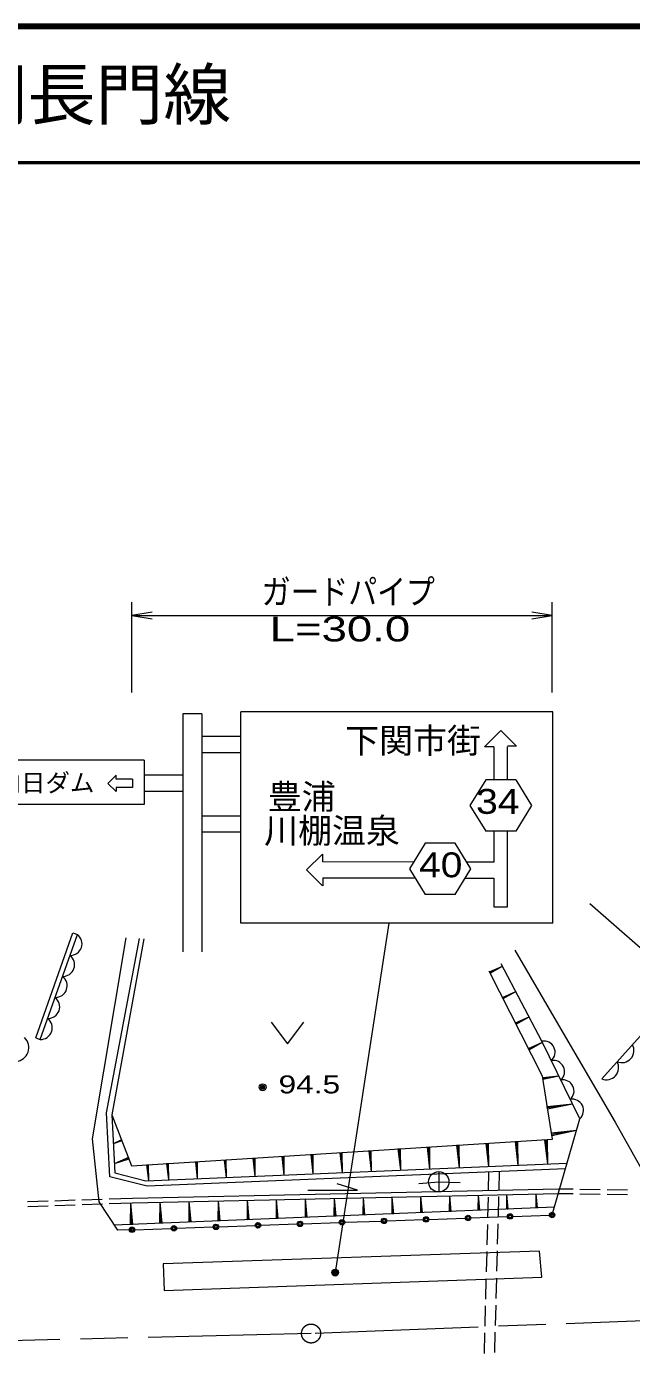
# Model space of a CAD drawing. Units: millimetres, scale not verified. Extents: x 40000 to 680000, y 20000 to 380000.
# Drawn here: x 251666 to 296216, y 282062 to 380000 of the extents above; entities that cross this region are included whole.
import ezdxf
from ezdxf.enums import TextEntityAlignment as Align

# ---------------------------------------------------------------- set-up
doc = ezdxf.new("R2010")
doc.units = ezdxf.units.MM
doc.header["$LTSCALE"] = 1000
doc.header["$PDMODE"] = 32
doc.header["$PDSIZE"] = 500
doc.linetypes.add('CHAIN', pattern=[18.5, 12, -1.5, 3.5, -1.5])
for name, color, linetype, lineweight in [('M-BMK', 2, 'CHAIN', 13), ('M-STR-HTXT', 7, 'Continuous', 13), ('M-STR-STRC', 7, 'Continuous', 13), ('M-TTL', 2, 'Continuous', 140), ('M-TTL-LINE', 7, 'Continuous', 50), ('M-WORK', 1, 'Continuous', 13)]:
    doc.layers.add(name, color=color, linetype=linetype, lineweight=lineweight)
doc.layers.add('M-TTL-TXT', color=7, linetype='Continuous')
doc.styles.add('ＭＳ ゴシック', font='')
doc.styles.add('ＭＳ Ｐゴシック', font='')
doc.styles.get('ＭＳ ゴシック').set_extended_font_data('MS Gothic')
doc.styles.get('ＭＳ Ｐゴシック').set_extended_font_data('MS PGothic')

# ---------------------------------------------------------------- blocks, each defined once
blk = doc.blocks.new('open_arrow')
at = {"color": 0, "linetype": 'Continuous', "lineweight": -2}
blk.add_lwpolyline([(7.5, 1.25), (0, 0), (7.5, -1.25)], dxfattribs=at)

msp = doc.modelspace()

# ---------------------------------------------------------------- linework, layer by layer
at = {"layer": 'M-BMK'}
msp.add_line((321892, 285642), (272620, 283746), dxfattribs=at)
msp.add_lwpolyline([(272620, 283746), (235207, 282847), (200991, 281574), (172667, 280540)], dxfattribs=at)
msp.add_circle((272620, 283746), 700, dxfattribs=at)
at = {"layer": 'M-STR-HTXT'}
for p, q in [((259424, 330947), (259424, 337622)), ((290379, 330947), (290379, 337622)), ((259424, 336622), (290379, 336622))]:
    msp.add_line(p, q, dxfattribs=at)
at = {"layer": 'M-STR-STRC'}
for p, q in [((263181, 329396), (263181, 311849)), ((264585, 329396), (263181, 329396)), ((264585, 329396), (264585, 311849)), ((267447, 313975), (267447, 329532)), ((290430, 329532), (267447, 329532)), ((290430, 313975), (290430, 329532)), ((285384, 326963), (286588, 328164)), ((286588, 328164), (287756, 326993)), ((267447, 327710), (264585, 327710)), ((264585, 326540), (267447, 326540)), ((286094, 326962), (285384, 326963)), ((286094, 326962), (286094, 324534)), ((287756, 326993), (287096, 326993)), ((287096, 324534), (287098, 326961)), ((260320, 325971), (248577, 325971)), ((260320, 325971), (260320, 322698)), ((258264, 324872), (257661, 324263)), ((257661, 324263), (258268, 323662)), ((258264, 324569), (258264, 324872)), ((259474, 324569), (258264, 324569)), ((259474, 324569), (259474, 323965)), ((263181, 324870), (260320, 324870)), ((285482, 324534), (284321, 322644)), ((287697, 324534), (285482, 324534)), ((287697, 324534), (288857, 322644)), ((259474, 323965), (258268, 323965)), ((258268, 323965), (258268, 323662)), ((260320, 323700), (263181, 323700)), ((260320, 322698), (248577, 322698)), ((284321, 322644), (285482, 320754)), ((288857, 322644), (287697, 320754)), ((267447, 321860), (264585, 321860)), ((264585, 320690), (267447, 320690)), ((287697, 320754), (285482, 320754)), ((286093, 320754), (286093, 318462)), ((287086, 315180), (287092, 320754)), ((281020, 319867), (279859, 317977)), ((283234, 319867), (281020, 319867)), ((284395, 317977), (283234, 319867)), ((272284, 317892), (273455, 319061)), ((273455, 319061), (273454, 318476)), ((280161, 318468), (273487, 318476)), ((286093, 318462), (284096, 318464)), ((273452, 316721), (272284, 317892)), ((279859, 317977), (281020, 316087)), ((283234, 316087), (284395, 317977)), ((273486, 317306), (273485, 316721)), ((273486, 317306), (280276, 317298)), ((283976, 317294), (286094, 317292)), ((286094, 317292), (286094, 315181)), ((283234, 316087), (281020, 316087)), ((286094, 315181), (287086, 315180)), ((290430, 313975), (267447, 313975)), ((278339, 313975), (274395, 288233)), ((272006, 291829), (274701, 291924)), ((275101, 291938), (277797, 292033)), ((278197, 292047), (280892, 292142)), ((281292, 292156), (283988, 292251)), ((284388, 292266), (287083, 292361)), ((287483, 292375), (290179, 292470)), ((259624, 291392), (262319, 291487)), ((262719, 291501), (265415, 291596)), ((265815, 291610), (268510, 291705)), ((268910, 291719), (271606, 291814))]:
    msp.add_line(p, q, dxfattribs=at)
for centre, radius in [((268710, 291712), 200), ((268710, 291712), 160), ((271806, 291822), 200), ((271806, 291822), 160), ((271806, 291822), 120), ((271806, 291822), 100), ((274901, 291931), 200), ((274901, 291931), 160), ((274901, 291931), 120), ((274901, 291931), 100), ((277997, 292040), 200), ((277997, 292040), 160), ((277997, 292040), 120), ((277997, 292040), 100), ((281092, 292149), 200), ((281092, 292149), 160), ((281092, 292149), 120), ((281092, 292149), 100), ((284188, 292259), 200), ((284188, 292259), 160), ((284188, 292259), 120), ((284188, 292259), 100), ((287283, 292368), 200), ((287283, 292368), 160), ((287283, 292368), 120), ((287283, 292368), 100), ((290379, 292477), 200), ((290379, 292477), 160), ((290379, 292477), 120), ((290379, 292477), 100), ((259424, 291385), 200), ((259424, 291385), 160), ((259424, 291385), 120), ((259424, 291385), 100), ((262519, 291494), 200), ((262519, 291494), 160), ((262519, 291494), 120), ((262519, 291494), 100), ((265615, 291603), 200), ((265615, 291603), 160), ((265615, 291603), 120), ((265615, 291603), 100), ((268710, 291712), 120), ((268710, 291712), 100), ((274395, 288233), 250), ((274395, 288233), 200), ((274395, 288233), 150), ((274395, 288233), 100), ((274395, 288233), 50), ((274395, 288233), 20)]:
    msp.add_circle(centre, radius, dxfattribs=at)
msp.add_point((274395, 288233), dxfattribs=at)
at = {"layer": 'M-TTL'}
msp.add_line((680000, 380000), (40000, 380000), dxfattribs=at)
at = {"layer": 'M-TTL-LINE'}
msp.add_line((40000, 370000), (680000, 370000), dxfattribs=at)
at = {"layer": 'M-WORK'}
for p, q in [((294032, 302501), (311522, 322008)), ((252339, 305520), (255080, 313257)), ((252669, 305403), (255410, 313140)), ((255080, 313257), (255410, 313140)), ((285769, 310380), (286714, 310802)), ((285792, 310334), (286714, 310802)), ((285816, 310287), (286714, 310802)), ((289624, 305277), (286617, 310986)), ((285816, 310287), (285769, 310380)), ((286723, 308503), (287696, 308938)), ((286747, 308456), (287696, 308938)), ((286771, 308409), (287696, 308938)), ((286771, 308409), (286723, 308503)), ((269679, 306677), (270879, 305077)), ((270879, 305077), (272079, 306677)), ((287679, 306625), (288679, 307072)), ((287728, 306527), (287679, 306625)), ((287704, 306576), (288679, 307072)), ((287728, 306527), (288679, 307072)), ((252339, 305520), (252669, 305403)), ((288636, 304743), (289661, 305202)), ((288686, 304643), (288636, 304743)), ((288661, 304693), (289661, 305202)), ((288686, 304643), (289661, 305202)), ((289686, 302604), (290868, 302727)), ((289695, 302545), (290868, 302727)), ((289704, 302486), (290868, 302727)), ((289704, 302486), (289686, 302604)), ((290016, 300477), (291871, 300671)), ((290045, 300293), (290016, 300477)), ((290031, 300385), (291871, 300671)), ((290045, 300293), (291871, 300671)), ((290320, 298524), (292169, 298718)), ((290334, 298432), (292169, 298718)), ((290348, 298341), (292169, 298718)), ((258659, 298001), (258048, 297726)), ((258671, 297970), (258048, 297726)), ((258683, 297938), (258048, 297726)), ((258659, 298001), (258683, 297938)), ((285488, 297747), (285659, 297758)), ((285488, 297747), (285682, 296042)), ((285574, 297753), (285682, 296042)), ((285659, 297758), (285682, 296042)), ((287653, 297884), (287829, 297896)), ((287653, 297884), (287852, 296132)), ((287741, 297890), (287852, 296132)), ((287829, 297896), (287852, 296132)), ((289822, 298022), (290003, 298033)), ((289822, 298022), (290027, 296223)), ((289913, 298028), (290027, 296223)), ((290003, 298033), (290027, 296223)), ((290348, 298341), (290320, 298524)), ((270465, 296795), (270604, 296804)), ((270465, 296795), (270622, 295415)), ((270535, 296800), (270622, 295415)), ((270604, 296804), (270622, 295415)), ((272598, 296931), (272741, 296940)), ((272598, 296931), (272760, 295504)), ((272669, 296935), (272760, 295504)), ((272741, 296940), (272760, 295504)), ((274734, 297066), (274882, 297075)), ((274734, 297066), (274902, 295593)), ((274808, 297071), (274902, 295593)), ((274882, 297075), (274902, 295593)), ((276876, 297202), (277028, 297211)), ((276876, 297202), (277049, 295682)), ((276952, 297206), (277049, 295682)), ((277028, 297211), (277049, 295682)), ((279022, 297338), (279179, 297348)), ((279022, 297338), (279200, 295772)), ((279100, 297343), (279200, 295772)), ((279179, 297348), (279200, 295772)), ((281173, 297474), (281334, 297484)), ((281173, 297474), (281356, 295862)), ((281254, 297479), (281356, 295862)), ((281334, 297484), (281356, 295862)), ((283328, 297610), (283494, 297621)), ((283328, 297610), (283517, 295952)), ((283411, 297616), (283517, 295952)), ((283494, 297621), (283517, 295952)), ((259167, 296699), (258127, 296232)), ((259188, 296646), (258127, 296232)), ((259209, 296593), (258127, 296232)), ((259167, 296699), (259209, 296593)), ((260509, 296165), (260626, 296172)), ((260509, 296165), (260642, 294999)), ((260568, 296168), (260642, 294999)), ((260626, 296172), (260642, 294999)), ((261983, 296258), (262103, 296266)), ((261983, 296258), (262119, 295061)), ((262043, 296262), (262119, 295061)), ((262103, 296266), (262119, 295061)), ((264096, 296392), (264221, 296400)), ((264096, 296392), (264238, 295149)), ((264159, 296396), (264238, 295149)), ((264221, 296400), (264238, 295149)), ((266215, 296526), (266344, 296534)), ((266215, 296526), (266361, 295237)), ((266280, 296530), (266361, 295237)), ((266344, 296534), (266361, 295237)), ((268338, 296661), (268472, 296669)), ((268338, 296661), (268490, 295326)), ((268405, 296665), (268490, 295326)), ((268472, 296669), (268490, 295326)), ((282025, 295670), (282025, 294170)), ((285691, 294283), (285724, 295633)), ((286479, 295664), (286444, 294333)), ((259459, 293726), (290856, 294415)), ((259469, 293376), (290857, 294065)), ((272373, 294311), (276049, 294311)), ((276049, 294311), (274549, 294761)), ((280704, 292649), (280715, 293843)), ((280763, 292651), (280715, 293843)), ((280823, 292653), (280715, 293843)), ((282819, 292735), (282830, 293889)), ((282877, 292737), (282830, 293889)), ((282934, 292739), (282830, 293889)), ((284931, 292820), (284941, 293935)), ((284986, 292823), (284941, 293935)), ((285042, 292825), (284941, 293935)), ((286431, 293833), (286391, 292334)), ((287038, 292906), (287049, 293982)), ((287092, 292908), (287049, 293982)), ((287146, 292910), (287049, 293982)), ((289199, 292994), (289208, 294029)), ((289250, 292996), (289208, 294029)), ((289302, 292998), (289208, 294029)), ((290856, 294415), (291926, 294397)), ((290857, 294065), (291927, 294047)), ((292426, 294388), (293926, 294361)), ((292427, 294038), (293927, 294011)), ((294426, 294353), (295926, 294326)), ((294427, 294002), (295927, 293976)), ((251744, 293461), (253243, 293512)), ((251757, 293111), (253256, 293163)), ((253743, 293530), (255242, 293581)), ((253755, 293180), (255254, 293231)), ((255741, 293598), (257240, 293650)), ((255754, 293248), (257253, 293300)), ((257740, 293667), (259459, 293726)), ((257753, 293317), (259469, 293376)), ((290543, 293048), (258117, 291731)), ((259330, 291780), (259345, 293371)), ((259410, 291783), (259345, 293371)), ((259489, 291787), (259345, 293371)), ((261486, 291868), (261500, 293420)), ((261563, 291871), (261500, 293420)), ((261640, 291874), (261500, 293420)), ((263637, 291955), (263651, 293468)), ((263712, 291958), (263651, 293468)), ((263788, 291961), (263651, 293468)), ((265784, 292042), (265798, 293515)), ((265858, 292045), (265798, 293515)), ((265931, 292048), (265798, 293515)), ((267927, 292130), (267941, 293562)), ((267999, 292132), (267941, 293562)), ((268070, 292135), (267941, 293562)), ((270067, 292216), (270080, 293609)), ((270136, 292219), (270080, 293609)), ((270206, 292222), (270080, 293609)), ((272202, 292303), (272215, 293656)), ((272270, 292306), (272215, 293656)), ((272337, 292309), (272215, 293656)), ((274333, 292390), (274346, 293703)), ((274399, 292392), (274346, 293703)), ((274464, 292395), (274346, 293703)), ((276461, 292476), (276473, 293749)), ((276524, 292479), (276473, 293749)), ((276588, 292481), (276473, 293749)), ((278584, 292562), (278596, 293796)), ((278646, 292565), (278596, 293796)), ((278707, 292568), (278596, 293796)), ((285642, 292283), (285679, 293783)), ((287146, 292910), (287038, 292906)), ((289302, 292998), (289199, 292994)), ((261640, 291874), (261486, 291868)), ((263788, 291961), (263637, 291955)), ((265931, 292048), (265784, 292042)), ((268070, 292135), (267927, 292130)), ((270206, 292222), (270067, 292216)), ((272337, 292309), (272202, 292303)), ((274464, 292395), (274333, 292390)), ((276588, 292481), (276461, 292476)), ((278707, 292568), (278584, 292562)), ((280823, 292653), (280704, 292649)), ((282934, 292739), (282819, 292735)), ((285042, 292825), (284931, 292820)), ((259424, 291385), (258368, 291347)), ((259489, 291787), (259330, 291780)), ((285592, 290284), (285629, 291784)), ((286378, 291834), (286338, 290334)), ((285543, 288285), (285580, 289784)), ((286325, 289835), (286285, 288335)), ((285493, 286285), (285530, 287785)), ((286272, 287835), (286232, 286336)), ((285444, 284286), (285481, 285785)), ((286219, 285836), (286179, 284336)), ((285394, 282286), (285431, 283786)), ((286166, 283837), (286126, 282337))]:
    msp.add_line(p, q, dxfattribs=at)
for points in [[(293145, 315416), (298626, 310629), (309117, 322019)], [(258988, 312895), (256495, 298088), (256995, 293446), (258368, 291347)], [(291351, 295867), (260540, 294588), (257800, 295298), (257546, 300008), (259976, 312841)], [(260297, 312815), (257938, 299845), (258158, 295590), (260457, 294992), (291471, 296283)], [(287637, 311987), (290835, 306449), (295031, 299312), (298920, 292363)], [(257938, 299845), (259403, 296095), (290392, 298058), (289669, 302711), (285739, 310438)], [(290379, 292477), (292412, 299563), (289624, 305277)], [(280563, 294791), (282025, 294920), (283594, 294864)]]:
    msp.add_lwpolyline(points, dxfattribs=at)
msp.add_lwpolyline([(261727, 288875), (261802, 286920), (289609, 287889), (289435, 289810)], close=True, dxfattribs=at)
for centre, radius in [((269052, 301882), 150), ((269052, 301882), 120), ((269052, 301882), 90), ((269052, 301882), 60), ((269052, 301882), 30), ((269052, 301882), 20), ((282025, 294920), 750)]:
    msp.add_circle(centre, radius, dxfattribs=at)
for centre, radius, start, end in [((254889, 312453), 861, 268.15554, 52.83174), ((254341, 310906), 861, 268.15554, 52.83174), ((253793, 309359), 861, 268.15554, 52.83174), ((253245, 307812), 861, 268.15554, 52.83174), ((252697, 306264), 861, 268.15554, 52.83174), ((250822, 304801), 1013, 274.70616, 46.58819), ((289769, 304464), 826, 311.90703, 100.11094), ((295508, 304595), 899, 247.56149, 28.68063), ((290466, 303035), 826, 311.90703, 100.11094), ((294376, 303332), 899, 247.56149, 28.68063), ((291163, 301607), 826, 311.90703, 100.11094), ((291860, 300178), 826, 311.90703, 100.11094)]:
    msp.add_arc(centre, radius, start, end, dxfattribs=at)
msp.add_point((269052, 301882), dxfattribs=at)

# ---------------------------------------------------------------- block references
at = {"layer": 'M-STR-HTXT', "xscale": 200, "yscale": 200}
msp.add_blockref('open_arrow', (259424, 336622), dxfattribs=at)
at = {"layer": 'M-STR-HTXT', "xscale": 200, "yscale": 200, "rotation": 180}
msp.add_blockref('open_arrow', (290379, 336622), dxfattribs=at)

# ---------------------------------------------------------------- texts
at = {"layer": 'M-STR-HTXT', "style": 'ＭＳ Ｐゴシック'}
for s, width, p in [('ガードパイプ', 0.85, (275362, 336908)), ('L=30.0', 1.4, (274747, 334168))]:
    msp.add_text(s, height=1833, dxfattribs=dict(at, width=width)).set_placement(p, align=Align.BOTTOM_CENTER)
at = {"layer": 'M-STR-STRC'}
for s, height, style, p in [('下関市街', 1833, 'ＭＳ Ｐゴシック', (275130, 325948)), ('内日ダム', 1320, 'ＭＳ ゴシック', (249458, 323254)), ('豊浦', 1833, 'ＭＳ Ｐゴシック', (269431, 321818)), ('川棚温泉', 1833, 'ＭＳ Ｐゴシック', (269162, 319318))]:
    msp.add_text(s, height=height, dxfattribs=dict(at, style=style)).set_placement(p, align=Align.BOTTOM_LEFT)
at = {"layer": 'M-STR-STRC', "style": 'ＭＳ Ｐゴシック', "width": 1.2}
for s, p in [('34', (284777, 321470)), ('40', (280569, 316798))]:
    msp.add_text(s, height=1833, dxfattribs=at).set_placement(p, align=Align.BOTTOM_LEFT)
at = {"layer": 'M-TTL-TXT', "style": 'ＭＳ ゴシック'}
msp.add_text('主要地方道下関長門線', height=3666, dxfattribs=at).set_placement((216734, 375000), align=Align.MIDDLE_LEFT)
at = {"layer": 'M-WORK', "style": 'ＭＳ Ｐゴシック', "width": 1.35}
msp.add_text('94.5', height=1320, dxfattribs=at).set_placement((272494, 301035), align=Align.BOTTOM_CENTER)

doc.saveas('drawing.dxf')
